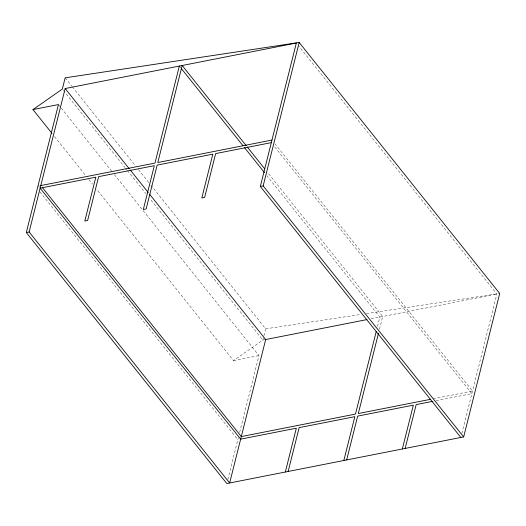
<?xml version="1.0" encoding="UTF-8"?>
<svg xmlns="http://www.w3.org/2000/svg" width="526" height="526" viewBox="0 0 526 526"><rect width="100%" height="100%" fill="white"/><g stroke="black" fill="none" stroke-linecap="round" stroke-linejoin="round"><path stroke-width="0.39" stroke-dasharray="2.63 1.97" d="M227.804 479.62L238.344 437.652M239.665 432.379L258.963 355.563L113.32 173.251M150.804 185.04L265.676 328.835L262.849 340.092L233.491 360.58L96.567 189.182M377.464 326.6L379.857 317.053L267.037 175.829M379.496 329.223L382.691 316.494L267.813 172.706M461.841 433.477L496.873 294.014L298.913 46.229M265.683 339.533L262.849 340.092L150.028 198.867M371.014 318.795L496.873 294.014M233.491 360.58L258.963 355.563M433.095 398.807L472.499 391.048L275.052 143.907M436.061 400.674L471.848 393.632L274.408 146.484M265.676 328.835L360.751 314.463M366.438 313.601L499.7 293.462M179.34 66.059L180.878 67.979M65.158 77.835L71.825 86.179M72.338 86.823L135.419 165.782M138.496 169.635L148.753 182.469M63.357 90.38L124.899 167.413M125.412 168.05L126.95 169.977M127.463 170.621L145.926 193.732M58.445 104.562L112.807 172.613M54.513 136.543L85.797 175.697M88.874 179.55L92.464 184.047M38.155 185.343L39.693 187.269M39.897 191.819L237.851 439.611"/><path stroke-width="0.79" d="M32.974 109.579L62.331 89.091L65.158 77.835L299.182 42.461L499.7 293.462L463.669 436.909L226.818 483.539L26.3 232.538L58.445 104.562L32.974 109.579L51.949 133.334M149.779 194.456L265.683 339.533L229.652 482.98L29.127 231.986L65.165 88.539L296.348 43.02L260.317 186.467L460.835 437.461M179.34 66.059L154.966 163.093L40.791 185.573M463.669 436.909L263.151 185.908L299.182 42.461M285.322 472.019L296.335 428.184L240.658 439.151L40.14 188.15L95.817 177.19L84.804 221.025L87.638 220.466L98.645 176.631L154.322 165.67L143.309 209.506L146.143 208.947L157.149 165.111L212.826 154.151L201.813 197.986L204.647 197.428L215.653 153.592L271.331 142.631M288.156 471.46L299.162 427.631L354.84 416.671L343.826 460.5M376.261 331.373L355.484 414.087L241.309 436.573L42.33 187.499M346.66 459.941L357.667 416.112L413.344 405.151L402.331 448.98M378.496 333.201L358.318 413.535L430.682 399.287M405.165 448.428L416.171 404.593L432.878 401.305M271.975 140.054L157.8 162.534L182.174 65.5L246.273 145.741M26.3 232.538L29.127 231.986M260.317 186.467L263.151 185.908M265.683 339.533L366.997 319.584M247.299 147.024L264.736 168.853M181.391 68.623L242.933 145.656M244.472 147.582L264.473 172.62M65.165 88.539L129.264 168.78M130.29 170.062L148.24 192.529"/></g></svg>
